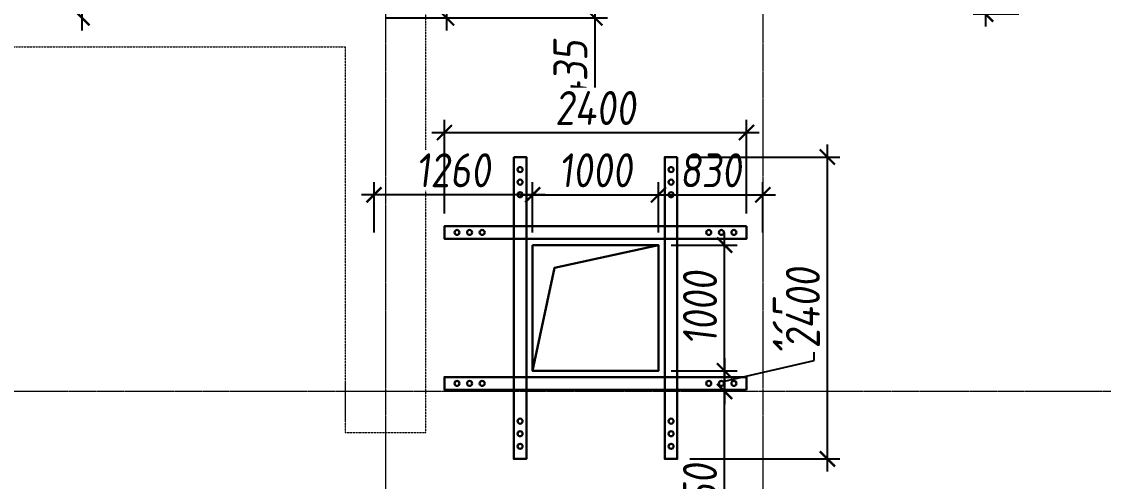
# Model space of a CAD drawing. Header units: millimetres. Extents: x -233751 to 529254, y -907864 to 285890.
# Drawn here: x 464233 to 472832, y -97114 to -93459 of the extents above; entities that cross this region are included whole.
import ezdxf

# ---------------------------------------------------------------- set-up
doc = ezdxf.new("R2010")
doc.units = ezdxf.units.MM
doc.linetypes.add('ADSK_Штриховая_ш2 п1', pattern=[3, 2, -1])
doc.linetypes.add('осевая', pattern=[2, 1.25, -0.25, 0.25, -0.25])
doc.layers.get('0').update_dxf_attribs({"lineweight": 30})
doc.layers.get('Defpoints').update_dxf_attribs({"lineweight": 0})
for name, color, linetype, lineweight in [('КР_Металл', 3, 'Continuous', 30), ('КР_Новые отверстия', 5, 'Continuous', 30), ('КР_Оси', 7, 'Continuous', 5), ('КР_Размеры отверстия', 7, 'Continuous', 5), ('КР_Размеры усиление', 1, 'Continuous', 5), ('КР_Тонкая', 250, 'Continuous', 0)]:
    doc.layers.add(name, color=color, linetype=linetype, lineweight=lineweight)
doc.styles.add('ISOCPEUR', font='isocpeur.ttf', dxfattribs={"width": 0.85, "oblique": 7})
doc.dimstyles.new('R_100', dxfattribs={"dimtxt": 270, "dimasz": 120, "dimexe": 100, "dimexo": 100, "dimgap": 60, "dimtad": 1, "dimdec": 0, "dimrnd": 5, "dimzin": 0, "dimdsep": 46, "dimtxsty": 'ISOCPEUR', "dimblk": 'ARCHTICK', "dimcen": 0, "dimdle": 100, "dimclrd": 256, "dimclre": 256, "dimclrt": 256, "dimadec": 0, "dimazin": 0, "dimtfac": 2, "dimtdec": 0, "dimtmove": 0, "dimatfit": 3, "dimfxl": 1, "dimtvp": 3, "dimtfill": 1, "dimtolj": 1, "dimtzin": 0, "dimarcsym": 0})

# ---------------------------------------------------------------- blocks, each defined once
blk = doc.blocks.new('*U1976')
at = {"color": 0, "linetype": 'ByBlock', "lineweight": -2, "ltscale": 10}
blk.add_line((0, 0), (-35117.4, 0), dxfattribs=at)
blk = doc.blocks.new('*U1986')
at = {"color": 0, "linetype": 'ByBlock', "lineweight": -2, "ltscale": 10}
blk.add_line((0, 0), (0, -53277.8), dxfattribs=at)
blk = doc.blocks.new('*U1987')
at = {"color": 0, "linetype": 'ByBlock', "lineweight": -2, "ltscale": 10}
blk.add_line((0, 0), (0, -53277.8), dxfattribs=at)
blk = doc.blocks.new('_ArchTick')
at = {"color": 0, "linetype": 'ByBlock', "const_width": 0.15}
blk.add_lwpolyline([(-0.5, -0.5), (0.5, 0.5)], dxfattribs=at)
blk = doc.blocks.new('*D344')
at = {"layer": 'Defpoints', "color": 0, "transparency": 16777216}
for p in [(465503.8, -90859.6), (464712.5, -93429.3), (464712.5, -93429.3)]:
    blk.add_point(p, dxfattribs=at)
at = {"layer": 'КР_Размеры отверстия', "lineweight": -2, "transparency": 16777216}
for p, q in [((464712.5, -90759.6), (464712.5, -93529.3)), ((465403.8, -90859.6), (464612.5, -90859.6))]:
    blk.add_line(p, q, dxfattribs=at)
at = {"layer": 'КР_Размеры отверстия', "lineweight": -2, "transparency": 16777216, "xscale": 120, "yscale": 120, "zscale": 120}
for p, rotation in [((464712.5, -90859.6), 90), ((464712.5, -93429.3), 270)]:
    blk.add_blockref('_ArchTick', p, dxfattribs=dict(at, rotation=rotation))
at = {"layer": 'КР_Размеры отверстия', "lineweight": 5, "transparency": 16777216, "insert": (464517.5, -92144.5), "char_height": 270, "attachment_point": 5, "rotation": 90, "style": 'ISOCPEUR', "bg_fill": 3, "box_fill_scale": 1.1, "bg_fill_color": 256, "bg_fill_true_color": 13158600, "bg_fill_transparency": 0}
blk.add_mtext('\\A1;2570', dxfattribs=at)
blk = doc.blocks.new('*D346')
at = {"layer": 'Defpoints', "color": 0, "transparency": 16777216}
for p in [(467920.3, -89582.2), (467034.1, -93429.3), (467610.2, -93429.3)]:
    blk.add_point(p, dxfattribs=at)
at = {"layer": 'КР_Размеры отверстия', "lineweight": -2, "transparency": 16777216}
for p, q in [((467610.2, -89482.2), (467610.2, -93529.3)), ((467820.3, -89582.2), (467510.2, -89582.2)), ((467134.1, -93429.3), (467710.2, -93429.3))]:
    blk.add_line(p, q, dxfattribs=at)
at = {"layer": 'КР_Размеры отверстия', "lineweight": -2, "transparency": 16777216, "xscale": 120, "yscale": 120, "zscale": 120}
for p, rotation in [((467610.2, -89582.2), 90), ((467610.2, -93429.3), 270)]:
    blk.add_blockref('_ArchTick', p, dxfattribs=dict(at, rotation=rotation))
at = {"layer": 'КР_Размеры отверстия', "lineweight": 5, "transparency": 16777216, "insert": (467415.2, -91505.8), "char_height": 270, "attachment_point": 5, "rotation": 90, "style": 'ISOCPEUR', "bg_fill": 3, "box_fill_scale": 1.1, "bg_fill_color": 256, "bg_fill_true_color": 13158600, "bg_fill_transparency": 0}
blk.add_mtext('\\A1;3845', dxfattribs=at)
blk = doc.blocks.new('*D348')
at = {"layer": 'Defpoints', "color": 0, "transparency": 16777216}
for p in [(469061, -92995.1), (467034.1, -93429.3), (468790.1, -93429.3)]:
    blk.add_point(p, dxfattribs=at)
at = {"layer": 'КР_Размеры отверстия', "lineweight": -2, "transparency": 16777216}
for p, q in [((468790.1, -92895.1), (468790.1, -93429.3)), ((468961, -92995.1), (468690.1, -92995.1)), ((467134.1, -93429.3), (468890.1, -93429.3)), ((468790.1, -93429.3), (468790.1, -94161.5))]:
    blk.add_line(p, q, dxfattribs=at)
at = {"layer": 'КР_Размеры отверстия', "lineweight": -2, "transparency": 16777216, "xscale": 120, "yscale": 120, "zscale": 120}
for p, rotation in [((468790.1, -92995.1), 90), ((468790.1, -93429.3), 270)]:
    blk.add_blockref('_ArchTick', p, dxfattribs=dict(at, rotation=rotation))
at = {"layer": 'КР_Размеры отверстия', "lineweight": 5, "transparency": 16777216, "insert": (468595.1, -93855.4), "char_height": 270, "attachment_point": 5, "rotation": 90, "style": 'ISOCPEUR', "bg_fill": 3, "box_fill_scale": 1.1, "bg_fill_color": 256, "bg_fill_true_color": 13158600, "bg_fill_transparency": 0}
blk.add_mtext('\\A1;435', dxfattribs=at)
blk = doc.blocks.new('*D421')
at = {"layer": 'Defpoints', "color": 0, "transparency": 16777216}
for p in [(469295.4, -95235.5), (469820.7, -95235.5), (469295.4, -96235.5)]:
    blk.add_point(p, dxfattribs=at)
at = {"layer": 'КР_Размеры отверстия', "lineweight": -2, "transparency": 16777216}
for p, q in [((469820.7, -96335.5), (469820.7, -95135.5)), ((469395.4, -95235.5), (469920.7, -95235.5)), ((469395.4, -96235.5), (469920.7, -96235.5))]:
    blk.add_line(p, q, dxfattribs=at)
at = {"layer": 'КР_Размеры отверстия', "lineweight": -2, "transparency": 16777216, "xscale": 120, "yscale": 120, "zscale": 120}
for p, rotation in [((469820.7, -95235.5), 90), ((469820.7, -96235.5), 270)]:
    blk.add_blockref('_ArchTick', p, dxfattribs=dict(at, rotation=rotation))
at = {"layer": 'КР_Размеры отверстия', "lineweight": 5, "transparency": 16777216, "insert": (469625.7, -95735.5), "char_height": 270, "attachment_point": 5, "rotation": 90, "style": 'ISOCPEUR', "bg_fill": 3, "box_fill_scale": 1.1, "bg_fill_color": 256, "bg_fill_true_color": 13158600, "bg_fill_transparency": 0}
blk.add_mtext('\\A1;1000', dxfattribs=at)
blk = doc.blocks.new('*D423')
at = {"layer": 'Defpoints', "color": 0, "transparency": 16777216}
for p in [(469820.7, -96399.3), (469820.7, -96399.3), (468716.2, -98146.9)]:
    blk.add_point(p, dxfattribs=at)
at = {"layer": 'КР_Размеры отверстия', "lineweight": -2, "transparency": 16777216}
for p, q in [((469820.7, -98246.9), (469820.7, -96299.3)), ((468816.2, -98146.9), (469920.7, -98146.9))]:
    blk.add_line(p, q, dxfattribs=at)
at = {"layer": 'КР_Размеры отверстия', "lineweight": -2, "transparency": 16777216, "xscale": 120, "yscale": 120, "zscale": 120}
for p, rotation in [((469820.7, -96399.3), 90), ((469820.7, -98146.9), 270)]:
    blk.add_blockref('_ArchTick', p, dxfattribs=dict(at, rotation=rotation))
at = {"layer": 'КР_Размеры отверстия', "lineweight": 5, "transparency": 16777216, "insert": (469625.7, -97273.1), "char_height": 270, "attachment_point": 5, "rotation": 90, "style": 'ISOCPEUR', "bg_fill": 3, "box_fill_scale": 1.1, "bg_fill_color": 256, "bg_fill_true_color": 13158600, "bg_fill_transparency": 0}
blk.add_mtext('\\A1;1750', dxfattribs=at)
blk = doc.blocks.new('*D424')
at = {"layer": 'Defpoints', "color": 0, "transparency": 16777216}
for p in [(469295.4, -96235.5), (469820.7, -96399.3), (469820.7, -96399.3)]:
    blk.add_point(p, dxfattribs=at)
at = {"layer": 'КР_Размеры отверстия', "lineweight": -2, "transparency": 16777216}
for p, q in [((470533.6, -96154.3), (470533.6, -95611)), ((469820.7, -96135.5), (469820.7, -96499.3)), ((469820.7, -96317.4), (470533.6, -96154.3)), ((469395.4, -96235.5), (469920.7, -96235.5))]:
    blk.add_line(p, q, dxfattribs=at)
at = {"layer": 'КР_Размеры отверстия', "lineweight": -2, "transparency": 16777216, "xscale": 120, "yscale": 120, "zscale": 120}
for p, rotation in [((469820.7, -96235.5), 90), ((469820.7, -96399.3), 270)]:
    blk.add_blockref('_ArchTick', p, dxfattribs=dict(at, rotation=rotation))
at = {"layer": 'КР_Размеры отверстия', "lineweight": 5, "transparency": 16777216, "insert": (470338.6, -95882.7), "char_height": 270, "attachment_point": 5, "rotation": 90, "style": 'ISOCPEUR', "bg_fill": 3, "box_fill_scale": 1.1, "bg_fill_color": 256, "bg_fill_true_color": 13158600, "bg_fill_transparency": 0}
blk.add_mtext('\\A1;165', dxfattribs=at)
blk = doc.blocks.new('*D425')
at = {"layer": 'Defpoints', "color": 0, "transparency": 16777216}
for p in [(469295.4, -94836.1), (468295.4, -95235.5), (469295.4, -95235.5)]:
    blk.add_point(p, dxfattribs=at)
at = {"layer": 'КР_Размеры отверстия', "lineweight": -2, "transparency": 16777216}
for p, q in [((468295.4, -95135.5), (468295.4, -94736.1)), ((469295.4, -95135.5), (469295.4, -94736.1)), ((468195.4, -94836.1), (469395.4, -94836.1))]:
    blk.add_line(p, q, dxfattribs=at)
at = {"layer": 'КР_Размеры отверстия', "lineweight": -2, "transparency": 16777216, "xscale": 120, "yscale": 120, "zscale": 120, "rotation": 180}
blk.add_blockref('_ArchTick', (468295.4, -94836.1), dxfattribs=at)
at = {"layer": 'КР_Размеры отверстия', "lineweight": -2, "transparency": 16777216, "xscale": 120, "yscale": 120, "zscale": 120}
blk.add_blockref('_ArchTick', (469295.4, -94836.1), dxfattribs=at)
at = {"layer": 'КР_Размеры отверстия', "lineweight": 5, "transparency": 16777216, "insert": (468795.4, -94641.1), "char_height": 270, "attachment_point": 5, "style": 'ISOCPEUR', "bg_fill": 3, "box_fill_scale": 1.1, "bg_fill_color": 256, "bg_fill_true_color": 13158600, "bg_fill_transparency": 0}
blk.add_mtext('\\A1;1000', dxfattribs=at)
blk = doc.blocks.new('*D426')
at = {"layer": 'Defpoints', "color": 0, "transparency": 16777216}
for p in [(467034.1, -94836.1), (467034.1, -95235.5), (468295.4, -95235.5)]:
    blk.add_point(p, dxfattribs=at)
at = {"layer": 'КР_Размеры отверстия', "lineweight": -2, "transparency": 16777216}
for p, q in [((467034.1, -95135.5), (467034.1, -94736.1)), ((468295.4, -95135.5), (468295.4, -94736.1)), ((468395.4, -94836.1), (466934.1, -94836.1))]:
    blk.add_line(p, q, dxfattribs=at)
at = {"layer": 'КР_Размеры отверстия', "lineweight": -2, "transparency": 16777216, "xscale": 120, "yscale": 120, "zscale": 120, "rotation": 180}
blk.add_blockref('_ArchTick', (467034.1, -94836.1), dxfattribs=at)
at = {"layer": 'КР_Размеры отверстия', "lineweight": -2, "transparency": 16777216, "xscale": 120, "yscale": 120, "zscale": 120}
blk.add_blockref('_ArchTick', (468295.4, -94836.1), dxfattribs=at)
at = {"layer": 'КР_Размеры отверстия', "lineweight": 5, "transparency": 16777216, "insert": (467664.8, -94641.1), "char_height": 270, "attachment_point": 5, "style": 'ISOCPEUR', "bg_fill": 3, "box_fill_scale": 1.1, "bg_fill_color": 256, "bg_fill_true_color": 13158600, "bg_fill_transparency": 0}
blk.add_mtext('\\A1;1260', dxfattribs=at)
blk = doc.blocks.new('*D427')
at = {"layer": 'Defpoints', "color": 0, "transparency": 16777216}
for p in [(470125.4, -94836.1), (469295.4, -95235.5), (470125.4, -95235.5)]:
    blk.add_point(p, dxfattribs=at)
at = {"layer": 'КР_Размеры отверстия', "lineweight": -2, "transparency": 16777216}
for p, q in [((469295.4, -95135.5), (469295.4, -94736.1)), ((470125.4, -95135.5), (470125.4, -94736.1)), ((469195.4, -94836.1), (470225.4, -94836.1))]:
    blk.add_line(p, q, dxfattribs=at)
at = {"layer": 'КР_Размеры отверстия', "lineweight": -2, "transparency": 16777216, "xscale": 120, "yscale": 120, "zscale": 120, "rotation": 180}
blk.add_blockref('_ArchTick', (469295.4, -94836.1), dxfattribs=at)
at = {"layer": 'КР_Размеры отверстия', "lineweight": -2, "transparency": 16777216, "xscale": 120, "yscale": 120, "zscale": 120}
blk.add_blockref('_ArchTick', (470125.4, -94836.1), dxfattribs=at)
at = {"layer": 'КР_Размеры отверстия', "lineweight": 5, "transparency": 16777216, "insert": (469710.4, -94641.1), "char_height": 270, "attachment_point": 5, "style": 'ISOCPEUR', "bg_fill": 3, "box_fill_scale": 1.1, "bg_fill_color": 256, "bg_fill_true_color": 13158600, "bg_fill_transparency": 0}
blk.add_mtext('\\A1;830', dxfattribs=at)
blk = doc.blocks.new('*D466')
at = {"layer": 'Defpoints', "color": 0, "transparency": 16777216}
for p in [(472260.9, -90638.8), (471896.3, -93399.3), (472260.9, -93399.3)]:
    blk.add_point(p, dxfattribs=at)
at = {"layer": 'КР_Размеры отверстия', "lineweight": -2, "transparency": 16777216}
for p, q in [((471896.3, -90538.8), (471896.3, -93499.3)), ((472160.9, -90638.8), (471796.3, -90638.8)), ((472160.9, -93399.3), (471796.3, -93399.3))]:
    blk.add_line(p, q, dxfattribs=at)
at = {"layer": 'КР_Размеры отверстия', "lineweight": -2, "transparency": 16777216, "xscale": 120, "yscale": 120, "zscale": 120}
for p, rotation in [((471896.3, -90638.8), 90), ((471896.3, -93399.3), 270)]:
    blk.add_blockref('_ArchTick', p, dxfattribs=dict(at, rotation=rotation))
at = {"layer": 'КР_Размеры отверстия', "lineweight": 5, "transparency": 16777216, "insert": (471701.3, -92019), "char_height": 270, "attachment_point": 5, "rotation": 90, "style": 'ISOCPEUR', "bg_fill": 3, "box_fill_scale": 1.1, "bg_fill_color": 256, "bg_fill_true_color": 13158600, "bg_fill_transparency": 0}
blk.add_mtext('\\A1;2760', dxfattribs=at)
blk = doc.blocks.new('*D534')
at = {"layer": 'Defpoints', "color": 0, "transparency": 16777216}
for p in [(469445.4, -94535.5), (470638.4, -94535.5), (469445.4, -96935.5)]:
    blk.add_point(p, dxfattribs=at)
at = {"layer": 'КР_Размеры усиление', "color": 3, "lineweight": -2, "transparency": 16777216}
for p, q in [((470638.4, -97035.5), (470638.4, -94435.5)), ((469545.4, -94535.5), (470738.4, -94535.5)), ((469545.4, -96935.5), (470738.4, -96935.5))]:
    blk.add_line(p, q, dxfattribs=at)
at = {"layer": 'КР_Размеры усиление', "color": 3, "lineweight": -2, "transparency": 16777216, "xscale": 120, "yscale": 120, "zscale": 120}
for p, rotation in [((470638.4, -94535.5), 90), ((470638.4, -96935.5), 270)]:
    blk.add_blockref('_ArchTick', p, dxfattribs=dict(at, rotation=rotation))
at = {"layer": 'КР_Размеры усиление', "color": 3, "transparency": 16777216, "insert": (470443.4, -95735.5), "char_height": 270, "attachment_point": 5, "rotation": 90, "style": 'ISOCPEUR', "bg_fill": 3, "box_fill_scale": 1.1, "bg_fill_color": 256, "bg_fill_true_color": 13158600, "bg_fill_transparency": 0}
blk.add_mtext('\\A1;2400', dxfattribs=at)
blk = doc.blocks.new('*D535')
at = {"layer": 'Defpoints', "color": 0, "transparency": 16777216}
for p in [(469995.4, -94341), (467594, -95085.5), (469995.4, -95085.5)]:
    blk.add_point(p, dxfattribs=at)
at = {"layer": 'КР_Размеры усиление', "color": 1, "lineweight": -2, "transparency": 16777216}
for p, q in [((467594, -94985.5), (467594, -94241)), ((469995.4, -94985.5), (469995.4, -94241)), ((467494, -94341), (470095.4, -94341))]:
    blk.add_line(p, q, dxfattribs=at)
at = {"layer": 'КР_Размеры усиление', "color": 1, "lineweight": -2, "transparency": 16777216, "xscale": 120, "yscale": 120, "zscale": 120, "rotation": 180}
blk.add_blockref('_ArchTick', (467594, -94341), dxfattribs=at)
at = {"layer": 'КР_Размеры усиление', "color": 1, "lineweight": -2, "transparency": 16777216, "xscale": 120, "yscale": 120, "zscale": 120}
blk.add_blockref('_ArchTick', (469995.4, -94341), dxfattribs=at)
at = {"layer": 'КР_Размеры усиление', "color": 1, "transparency": 16777216, "insert": (468794.7, -94146), "char_height": 270, "attachment_point": 5, "style": 'ISOCPEUR', "bg_fill": 3, "box_fill_scale": 1.1, "bg_fill_color": 256, "bg_fill_true_color": 13158600, "bg_fill_transparency": 0}
blk.add_mtext('\\A1;2400', dxfattribs=at)

msp = doc.modelspace()

# ---------------------------------------------------------------- linework, layer by layer
at = {"layer": 'КР_Металл', "color": 1}
for centre in [(467694, -96335.5), (467794, -96335.5), (467894, -96335.5)]:
    msp.add_circle(centre, 20, dxfattribs=at)
at = {"layer": 'КР_Металл'}
for centre in [(468195.4, -96635.5), (468195.4, -96735.5), (468195.4, -96835.5)]:
    msp.add_circle(centre, 20, dxfattribs=at)
at = {"layer": 'КР_Новые отверстия'}
msp.add_lwpolyline([(468295.4, -95235.5), (469295.4, -95235.5), (469295.4, -96235.5), (468295.4, -96235.5)], close=True, dxfattribs=at)
msp.add_lwpolyline([(468295.4, -96235.5), (468470.2, -95415.7), (469295.4, -95235.5)], dxfattribs=at)
at = {"layer": 'КР_Тонкая', "linetype": 'ADSK_Штриховая_ш2 п1'}
msp.add_line((466805.3, -96315.3), (466805.3, -96724.6), dxfattribs=at)
msp.add_lwpolyline([(466805.3, -96724.6), (466924.2, -96724.6), (467445.3, -96724.6), (467445.3, -93149.3), (461375.4, -93149.3), (461375.4, -92174.3), (460984.4, -92174.3), (460984.4, -92174.3), (460865.4, -92174.3), (460865.4, -93659.3), (466805.3, -93659.3), (466805.3, -96629.3)], dxfattribs=at)

# ---------------------------------------------------------------- block references
at = {"layer": 'КР_Оси', "linetype": 'осевая'}
for name, p in [('*U1986', (467125.4, -65636.9)), ('*U1987', (470125.4, -65636.9)), ('*U1976', (492884.3, -96399.3))]:
    msp.add_blockref(name, p, dxfattribs=at)

# ---------------------------------------------------------------- dimensions: what is measured, and where the dimension line sits
at = {"layer": 'КР_Размеры отверстия', "lineweight": 5}
dim = msp.add_linear_dim(base=(471896.2577, -93399.3175), p1=(472260.9255, -90638.7688), p2=(472260.9255, -93399.3175), angle=90, dimstyle='R_100', override={"dimpost": '\\X'}, dxfattribs=at)
dim.commit()
dim.dimension.update_dxf_attribs({"geometry": '*D466', "text_midpoint": (471701.2577, -92019.0432)})

# ---------------------------------------------------------------- next in the draw order: dimensions: what is measured, and where the dimension line sits
for base, p1, p2, picture, middle in [((467610.2, -93429.3), (467920.3, -89582.2), (467034.1, -93429.3), '*D346', (467415.2, -91505.8)), ((464712.5, -93429.3), (465503.8, -90859.6), (464712.5, -93429.3), '*D344', (464517.5, -92144.5)), ((469820.7, -95235.5), (469295.4, -96235.5), (469295.4, -95235.5), '*D421', (469625.7, -95735.5))]:
    dim = msp.add_linear_dim(base=base, p1=p1, p2=p2, angle=90, dimstyle='R_100', override={"dimpost": '\\X'}, dxfattribs=at)
    dim.commit()
    dim.dimension.update_dxf_attribs({"geometry": picture, "text_midpoint": middle})

# ---------------------------------------------------------------- next in the draw order: dimensions: what is measured, and where the dimension line sits
for base, p1, p2, picture, middle in [((468790.1, -93429.3), (469061, -92995.1), (467034.1, -93429.3), '*D348', (468595.1, -93855.4)), ((469820.7, -96399.3), (468716.2, -98146.9), (469820.7, -96399.3), '*D423', (469625.7, -97273.1))]:
    dim = msp.add_linear_dim(base=base, p1=p1, p2=p2, angle=90, dimstyle='R_100', override={"dimpost": '\\X'}, dxfattribs=at)
    dim.commit()
    dim.dimension.update_dxf_attribs({"geometry": picture, "text_midpoint": middle})
dim = msp.add_linear_dim(base=(469295.4, -94836.1), p1=(468295.4, -95235.5), p2=(469295.4, -95235.5), dimstyle='R_100', override={"dimpost": '\\X'}, dxfattribs=at)
dim.commit()
dim.dimension.update_dxf_attribs({"geometry": '*D425', "text_midpoint": (468795.4, -94641.1)})

# ---------------------------------------------------------------- next in the draw order: linework, layer by layer
at = {"layer": 'КР_Металл'}
for centre in [(469395.4, -96635.5), (469395.4, -96735.5), (469395.4, -96835.5)]:
    msp.add_circle(centre, 20, dxfattribs=at)

# ---------------------------------------------------------------- next in the draw order: dimensions: what is measured, and where the dimension line sits
at = {"layer": 'КР_Размеры отверстия', "lineweight": 5}
for base, p1, p2, picture, middle in [((467034.1, -94836.1), (468295.4, -95235.5), (467034.1, -95235.5), '*D426', (467664.8, -94641.1)), ((470125.4, -94836.1), (469295.4, -95235.5), (470125.4, -95235.5), '*D427', (469710.4, -94641.1))]:
    dim = msp.add_linear_dim(base=base, p1=p1, p2=p2, dimstyle='R_100', override={"dimpost": '\\X'}, dxfattribs=at)
    dim.commit()
    dim.dimension.update_dxf_attribs({"geometry": picture, "text_midpoint": middle})
dim = msp.add_linear_dim(base=(469820.7, -96399.3), p1=(469295.4, -96235.5), p2=(469820.7, -96399.3), angle=90, dimstyle='R_100', override={"dimpost": '\\X', "dimtmove": 1}, dxfattribs=at)
dim.commit()
dim.dimension.update_dxf_attribs({"geometry": '*D424', "text_midpoint": (470533.6, -96094.3), "dimtype": 160})

# ---------------------------------------------------------------- next in the draw order: linework, layer by layer
at = {"layer": 'КР_Металл'}
for points in [[(468145.4, -94535.5), (468245.4, -94535.5), (468245.4, -96935.5), (468145.4, -96935.5)], [(469445.4, -94535.5), (469345.4, -94535.5), (469345.4, -96935.5), (469445.4, -96935.5)]]:
    msp.add_lwpolyline(points, close=True, dxfattribs=at)
at = {"layer": 'КР_Металл', "color": 1}
for points in [[(469995.4, -95085.5), (469995.4, -95185.5), (467594, -95185.5), (467594, -95085.5)], [(469995.4, -96385.5), (469995.4, -96285.5), (467594, -96285.5), (467594, -96385.5)]]:
    msp.add_lwpolyline(points, close=True, dxfattribs=at)
at = {"layer": 'КР_Металл'}
for centre in [(468195.4, -94635.5), (469395.4, -94635.5), (468195.4, -94735.5), (469395.4, -94735.5), (468195.4, -94835.5), (469395.4, -94835.5)]:
    msp.add_circle(centre, 20, dxfattribs=at)
at = {"layer": 'КР_Металл', "color": 1}
for centre in [(467694, -95135.5), (467794, -95135.5), (467894, -95135.5), (469695.4, -95135.5), (469795.4, -95135.5), (469895.4, -95135.5), (469695.4, -96335.5), (469795.4, -96335.5), (469895.4, -96335.5)]:
    msp.add_circle(centre, 20, dxfattribs=at)

# ---------------------------------------------------------------- next in the draw order: dimensions: what is measured, and where the dimension line sits
at = {"layer": 'КР_Размеры усиление'}
dim = msp.add_aligned_dim(p1=(469445.4, -96935.5), p2=(469445.4, -94535.5), distance=-1193, dimstyle='R_100', override={"dimpost": '\\X', "dimclrd": 3, "dimclre": 3, "dimclrt": 3, "dimtmove": 1}, dxfattribs=at)
dim.commit()
dim.dimension.update_dxf_attribs({"geometry": '*D534', "text_midpoint": (470443.4, -95735.5)})

# ---------------------------------------------------------------- next in the draw order: dimensions: what is measured, and where the dimension line sits
dim = msp.add_linear_dim(base=(469995.4, -94341), p1=(467594, -95085.5), p2=(469995.4, -95085.5), dimstyle='R_100', override={"dimpost": '\\X', "dimclrd": 1, "dimclre": 1, "dimclrt": 1, "dimtmove": 1}, dxfattribs=at)
dim.commit()
dim.dimension.update_dxf_attribs({"geometry": '*D535', "text_midpoint": (468794.7, -94146)})

doc.saveas('drawing.dxf')
